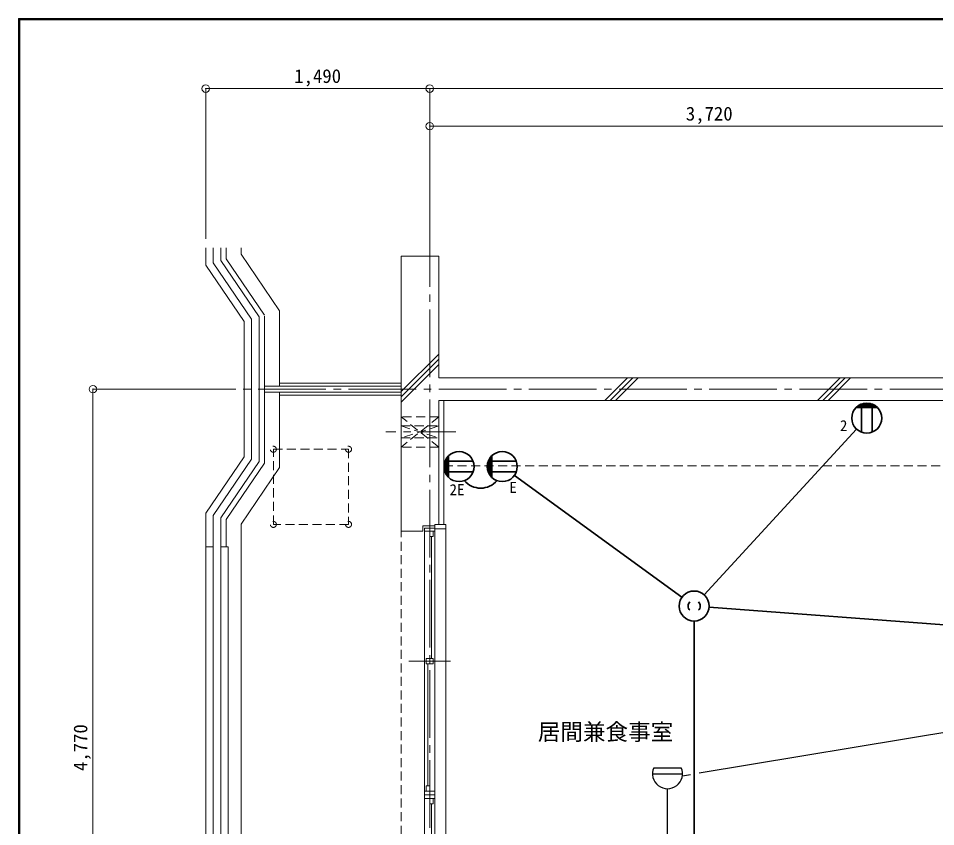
# Model space of a CAD drawing. Units: millimetres at full size, sheet at 1:50; details may follow other scales. Extents: x -9674 to 9699, y -6794 to 6791.
# Drawn here: x -9674 to -3572, y 1413 to 6791 of the extents above; entities that cross this region are included whole.
import ezdxf
from ezdxf.enums import TextEntityAlignment as Align

# ---------------------------------------------------------------- set-up
doc = ezdxf.new("R2010")
doc.units = ezdxf.units.MM
doc.header["$LTSCALE"] = 50
doc.header["$PDMODE"] = 32
doc.header["$PDSIZE"] = 50
for name, pattern in [('CHAIN1', [8, 5, -1, 1, -1]), ('CHAIN2', [12, 9, -1, 1, -1]), ('DASHED1', [1.8, 1.2, -0.6])]:
    doc.linetypes.add(name, pattern=pattern)
for name, color, linetype, lineweight in [('0-0_図面枠', 7, 'Continuous', 9), ('1-0_芯', 134, 'CHAIN2', 9), ('1-1_躯体', 134, 'Continuous', 9), ('1-3_建具', 134, 'Continuous', 9), ('1-6_ﾊﾞﾙｺﾆｰ・階段', 134, 'Continuous', 9), ('1-7_その他', 134, 'DASHED1', 9), ('1-8_ハッチ', 134, 'Continuous', 9), ('1-B_寸法', 134, 'Continuous', 9), ('1-C_梁', 134, 'DASHED1', 9), ('2-0_芯', 2, 'Continuous', 35), ('3-3', 1, 'Continuous', 25)]:
    doc.layers.add(name, color=color, linetype=linetype, lineweight=lineweight)
doc.layers.add('1-A_文字', color=134, linetype='Continuous')
doc.styles.add('ＭＳ ゴシック', font='')
doc.styles.get('ＭＳ ゴシック').set_extended_font_data('MS Gothic')

msp = doc.modelspace()

# ---------------------------------------------------------------- linework, layer by layer
at = {"layer": '0-0_図面枠'}
for p, q in [((-9673.92, 6791.43), (-9673.92, -6793.93)), ((-9672.16, 6789.66), (-9672.16, -6792.16)), ((9697.16, 6789.66), (-9672.16, 6789.66)), ((-9670.4, 6787.9), (-9670.4, -6790.4)), ((9695.4, 6787.9), (-9670.4, 6787.9)), ((-9668.64, -6788.64), (-9668.64, 6786.14)), ((-9668.64, 6786.14), (9693.64, 6786.14)), ((-9666.87, 6784.38), (-9666.87, -6786.88)), ((9691.87, 6784.38), (-9666.87, 6784.38)), ((-9665.11, 6782.61), (-9665.11, -6785.11)), ((9690.11, 6782.61), (-9665.11, 6782.61)), ((9688.35, 6780.85), (-9663.35, 6780.85)), ((-9663.35, 6780.85), (-9663.35, -6783.35))]:
    msp.add_line(p, q, dxfattribs=at)
msp.add_lwpolyline([(9698.92, -6793.93), (9698.92, 6791.43), (-9673.92, 6791.43)], dxfattribs=at)
at = {"layer": '1-0_芯'}
for p, q in [((-6937.48, -3396.08), (-6937.48, 5323.92)), ((-8677.48, 4323.92), (8332.52, 4323.92))]:
    msp.add_line(p, q, dxfattribs=at)
at = {"layer": '1-1_躯体'}
for p, q in [((-6877.48, 5208.92), (-7127.48, 5208.92)), ((-7127.48, 3378.92), (-7127.48, 5208.92)), ((-6877.48, 4398.92), (-6877.48, 5208.92)), ((-3277.48, 4398.92), (-6877.48, 4398.92)), ((-3277.48, 4248.92), (-6877.48, 4248.92)), ((-6877.48, 3423.92), (-6877.48, 4248.92)), ((-6902.48, 3413.92), (-6982.48, 3413.92))]:
    msp.add_line(p, q, dxfattribs=at)
msp.add_lwpolyline([(-6982.48, 3413.92), (-6982.48, 3378.92), (-7127.48, 3378.92)], dxfattribs=at)
at = {"layer": '1-3_建具'}
for p, q in [((-6902.48, 3423.92), (-6902.48, 3393.92)), ((-6830.48, 3423.92), (-6902.48, 3423.92)), ((-6972.48, 3398.92), (-6972.48, 3363.92)), ((-6972.48, 3398.92), (-6902.48, 3398.92)), ((-6902.48, 3378.92), (-6972.48, 3378.92)), ((-6972.48, 1663.92), (-6972.48, 3363.92)), ((-6913.48, 3343.92), (-6913.48, 3378.92)), ((-6902.48, 3363.92), (-6902.48, 3398.92)), ((-6902.48, 1663.92), (-6902.48, 3363.92)), ((-6830.48, 3393.92), (-6830.48, -1716.08)), ((-6925.48, 2531.42), (-6925.48, 3343.92)), ((-7075.96, 2513.92), (-6799, 2513.92)), ((-6913.48, 2531.42), (-6961.48, 2531.42)), ((-6961.48, 2531.42), (-6961.48, 2496.42)), ((-6937.48, 2531.42), (-6937.48, 2496.42)), ((-6949.48, 1683.92), (-6949.48, 2496.42)), ((-6972.48, 1583.92), (-6972.48, 1663.92)), ((-6902.48, 1648.92), (-6972.48, 1648.92)), ((-6961.48, 1683.92), (-6937.48, 1683.92)), ((-6961.48, 1683.92), (-6961.48, 1648.92)), ((-6937.48, 1683.92), (-6937.48, 1648.92)), ((-6902.48, 1663.92), (-6902.48, 1583.92)), ((-6972.48, 1623.92), (-6902.48, 1623.92)), ((-6902.48, 1598.92), (-6972.48, 1598.92)), ((-6937.48, 1563.92), (-6937.48, 1598.92)), ((-6913.48, 1563.92), (-6913.48, 1598.92)), ((-6972.48, -406.08), (-6972.48, 1583.92)), ((-6937.48, 1563.92), (-6913.48, 1563.92)), ((-6925.48, 606.42), (-6925.48, 1563.92)), ((-6902.48, -406.08), (-6902.48, 1583.92))]:
    msp.add_line(p, q, dxfattribs=at)
for points in [[(-6830.48, 3423.92), (-6830.48, 3393.92), (-6902.48, 3393.92)], [(-6913.48, 3343.92), (-6937.48, 3343.92), (-6937.48, 3378.92)], [(-6913.48, 2531.42), (-6913.48, 2496.42), (-6961.48, 2496.42)]]:
    msp.add_lwpolyline(points, dxfattribs=at)
at = {"layer": '1-6_ﾊﾞﾙｺﾆｰ・階段'}
for p, q in [((-8427.48, 5149.92), (-8427.48, 5265.33)), ((-8377.48, 5165.27), (-8377.48, 5265.33)), ((-8327.48, 5180.63), (-8327.48, 5265.33)), ((-8292.48, 5191.38), (-8292.48, 5265.33)), ((-8192.48, 5222.09), (-8192.48, 5265.33)), ((-8292.48, 5191.38), (-8037.48, 4815.38)), ((-8192.48, 5222.09), (-7937.48, 4846.09)), ((-8427.48, 5149.92), (-8172.48, 4773.92)), ((-7937.48, 4846.09), (-7937.48, 4343.92)), ((-8172.48, 4773.92), (-8172.48, 3873.92)), ((-8037.48, 4809.51), (-8037.48, 3832.46)), ((-7127.48, 4343.92), (-8037.48, 4343.92)), ((-7127.48, 4363.92), (-7937.48, 4363.92)), ((-7127.48, 4303.92), (-8037.48, 4303.92)), ((-7937.48, 4303.92), (-7937.48, 3801.75)), ((-7127.48, 4283.92), (-7937.48, 4283.92)), ((-8427.48, 3497.92), (-8172.48, 3873.92)), ((-8377.48, 3482.56), (-8122.48, 3858.56)), ((-8327.48, 3467.21), (-8072.48, 3843.21)), ((-8292.48, 3456.46), (-8037.48, 3832.46)), ((-8192.48, 3425.75), (-7937.48, 3801.75)), ((-8427.48, 3497.92), (-8427.48, -2646.08)), ((-8377.48, 3482.56), (-8377.48, -2596.08)), ((-8327.48, 3467.21), (-8327.48, -2546.08)), ((-8292.48, 3456.46), (-8292.48, 3273.92)), ((-8192.48, -2146.08), (-8192.48, 3425.75)), ((-8377.48, 3273.92), (-8427.48, 3273.92)), ((-8277.48, 3273.92), (-8327.48, 3273.92)), ((-8277.48, 3273.92), (-8277.48, -646.08))]:
    msp.add_line(p, q, dxfattribs=at)
for points in [[(-8377.48, 5165.27), (-8122.48, 4789.27), (-8122.48, 3858.56)], [(-8327.48, 5180.63), (-8072.48, 4804.63), (-8072.48, 3843.21)]]:
    msp.add_lwpolyline(points, dxfattribs=at)
at = {"layer": '1-7_その他'}
for p, q in [((-6877.48, 4138.92), (-7127.48, 4138.92)), ((-6877.48, 4138.92), (-7127.48, 3938.92)), ((-6877.48, 3938.92), (-7127.48, 4138.92)), ((-7127.48, 4078.92), (-6877.48, 4078.92)), ((-6877.48, 4078.92), (-7127.48, 3998.92)), ((-7127.48, 4078.92), (-6877.48, 3998.92)), ((-7127.48, 3998.92), (-6877.48, 3998.92)), ((-7977.48, 3923.92), (-7477.48, 3923.92)), ((-7977.48, 3423.92), (-7977.48, 3923.92)), ((-7477.48, 3923.92), (-7477.48, 3423.92)), ((-6877.48, 3938.92), (-7127.48, 3938.92)), ((-7477.48, 3423.92), (-7977.48, 3423.92))]:
    msp.add_line(p, q, dxfattribs=at)
at = {"layer": '1-7_その他', "linetype": 'CHAIN1'}
msp.add_line((-6762.48, 4038.92), (-7228.33, 4038.92), dxfattribs=at)
at = {"layer": '1-7_その他'}
for centre in [(-7977.48, 3923.92), (-7477.48, 3923.92), (-7977.48, 3423.92), (-7477.48, 3423.92)]:
    msp.add_circle(centre, 20, dxfattribs=at)
at = {"layer": '1-8_ハッチ'}
for p, q in [((-7127.48, 4307.78), (-6877.48, 4557.78)), ((-7127.48, 4272.42), (-6877.48, 4522.42)), ((-7127.48, 4237.07), (-6877.48, 4487.07)), ((-5772.13, 4248.92), (-5622.13, 4398.92)), ((-5736.77, 4248.92), (-5586.77, 4398.92)), ((-5701.42, 4248.92), (-5551.42, 4398.92)), ((-4357.91, 4248.92), (-4207.91, 4398.92)), ((-4322.56, 4248.92), (-4172.56, 4398.92)), ((-4287.2, 4248.92), (-4137.2, 4398.92)), ((-6842.48, 3423.92), (-6842.48, 4248.92))]:
    msp.add_line(p, q, dxfattribs=at)
at = {"layer": '1-B_寸法'}
for p, q in [((-8427.48, 6323.92), (-8427.48, 5323.92)), ((-8427.48, 6323.92), (-6937.48, 6323.92)), ((-6937.48, 6323.92), (-6937.48, 5323.92)), ((-6937.48, 6323.92), (6562.52, 6323.92)), ((-6937.48, 6073.92), (-3217.48, 6073.92)), ((-9177.48, -446.08), (-9177.48, 4323.92)), ((-9177.48, 4323.92), (-8677.48, 4323.92))]:
    msp.add_line(p, q, dxfattribs=at)
for p in [(-8427.48, 6323.92), (-6937.48, 6323.92), (-6937.48, 6073.92), (-9177.48, 4323.92)]:
    msp.add_point(p, dxfattribs=at)
at = {"layer": '1-C_梁'}
for p, q in [((-6842.48, 3813.92), (-3277.48, 3813.92)), ((-7127.48, -1701.08), (-7127.48, 3378.92))]:
    msp.add_line(p, q, dxfattribs=at)
at = {"layer": '2-0_芯'}
for p, q in [((-3977.05, 4216.12), (-4082.41, 4216.12)), ((-3988.26, 4222.12), (-4071.19, 4222.12)), ((-4064.73, 4224.8), (-4064.73, 4037.41)), ((-4005.41, 4228.12), (-4054.05, 4228.12)), ((-3994.73, 4224.8), (-3994.73, 4037.41)), ((-3958.31, 4201.12), (-4101.14, 4201.12)), ((-3961.38, 4204.12), (-4098.07, 4204.12)), ((-3968.42, 4210.12), (-4091.04, 4210.12)), ((-4097.39, 4057.44), (-5110.61, 2954.28)), ((-6833.17, 3767.44), (-6833.17, 3850.36)), ((-6827.17, 3756.22), (-6827.17, 3861.58)), ((-6821.17, 3747.59), (-6821.17, 3870.21)), ((-6815.17, 3740.56), (-6815.17, 3877.24)), ((-6812.16, 3737.49), (-6812.16, 3880.31)), ((-6545.73, 3767.44), (-6545.73, 3850.36)), ((-6539.73, 3756.22), (-6539.73, 3861.58)), ((-6533.73, 3747.59), (-6533.73, 3870.21)), ((-6527.73, 3740.56), (-6527.73, 3877.24)), ((-6524.73, 3737.49), (-6524.73, 3880.31)), ((-6839.17, 3784.58), (-6839.17, 3833.22)), ((-6835.84, 3843.9), (-6648.45, 3843.9)), ((-6551.73, 3784.58), (-6551.73, 3833.22)), ((-6548.41, 3843.9), (-6361.02, 3843.9)), ((-6835.84, 3773.9), (-6648.45, 3773.9)), ((-6548.41, 3773.9), (-6361.02, 3773.9)), ((-6373.82, 3750.07), (-5259.13, 2939.45)), ((-2238.3, 2661.15), (-5078.54, 2873.19)), ((-5178.25, 789.39), (-5178.25, 2780.64))]:
    msp.add_line(p, q, dxfattribs=at)
for centre, radius in [((-4029.73, 4131.1), 100.02), ((-6742.15, 3808.9), 100.02), ((-6454.71, 3808.9), 100.02), ((-5178.25, 2880.64), 100)]:
    msp.add_circle(centre, radius, dxfattribs=at)
for centre, radius, start, end in [((-6598.43, 3808.9), 143.72, 220.72684, 319.27316), ((-5178.18, 2880.64), 40.08, 134.60825, 225.39172), ((-5178.33, 2880.64), 40.08, 314.60825, 45.39172)]:
    msp.add_arc(centre, radius, start, end, dxfattribs=at)
at = {"layer": '3-3'}
for p, q in [((-5144.48, 1770.15), (-2438.38, 2220.56)), ((-5447.24, 1805.04), (-5263.87, 1805.04)), ((-5455.57, 1765.03), (-5255.53, 1765.03)), ((-5256.44, 1751.52), (-5202.38, 1760.51)), ((-5355.55, 570.93), (-5355.55, 1665.01))]:
    msp.add_line(p, q, dxfattribs=at)
msp.add_arc((-5355.55, 1765.04), 100.03, 156.4305, 23.56947, dxfattribs=at)

# ---------------------------------------------------------------- texts
at = {"layer": '1-A_文字', "style": 'ＭＳ ゴシック'}
msp.add_text('居間兼食事室', height=110, dxfattribs=at).set_placement((-6217.86, 1955.36), align=Align.BOTTOM_LEFT)
at = {"layer": '1-B_寸法', "style": 'ＭＳ ゴシック'}
for s, p in [('1,490', (-7838.73, 6333.92)), ('3,720', (-5233.73, 6083.92))]:
    msp.add_text(s, height=91.64, dxfattribs=at).set_placement(p, align=Align.BOTTOM_LEFT)
msp.add_text('4,770', height=91.64, rotation=90, dxfattribs=at).set_placement((-9187.48, 1782.67), align=Align.BOTTOM_LEFT)
at = {"layer": '2-0_芯', "color": 7, "style": 'ＭＳ ゴシック'}
for s, p in [('2', (-4208.5, 4022.32)), ('2E', (-6805.45, 3596.41)), ('E', (-6408, 3611.61))]:
    msp.add_text(s, height=73.31, dxfattribs=at).set_placement(p, align=Align.BOTTOM_LEFT)

doc.saveas('drawing.dxf')
